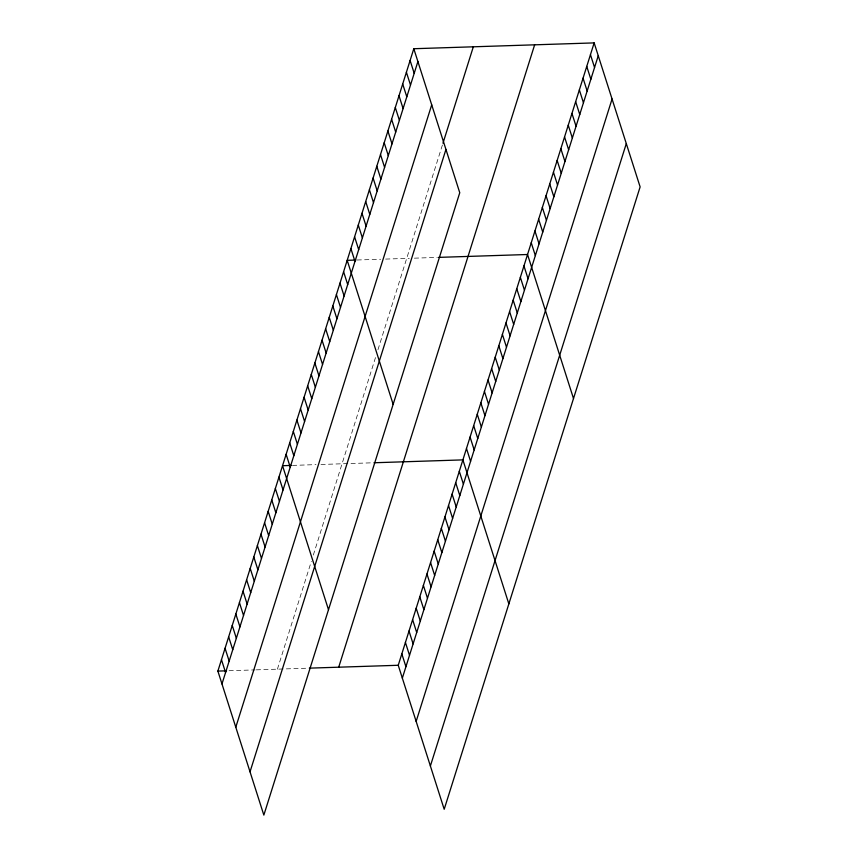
<?xml version="1.0" encoding="UTF-8"?>
<svg xmlns="http://www.w3.org/2000/svg" width="858" height="858" viewBox="0 0 858 858"><rect width="100%" height="100%" fill="white"/><g stroke="black" fill="none" stroke-linecap="round" stroke-linejoin="round"><path stroke-width="0.64" stroke-dasharray="4.29 3.22" d="M277.402 669.176L311.325 561.411M313.32 555.072L375.976 356.027M377.97 349.689L442.975 143.2M357.11 260.006L380.673 259.245M385.628 259.084L409.266 258.322M414.371 258.161L437.365 257.421M292.46 465.39L316.012 464.628M320.978 464.468L372.715 462.794M229.043 670.731L255.083 669.894M256.317 669.851L308.065 668.178"/><path stroke-width="1.29" d="M413.803 48.724L459.759 192.728L263.846 815.1L217.878 671.095L413.803 48.724L594.154 42.9L640.122 186.905L444.197 809.276L398.241 665.272L594.154 42.9M221.975 683.933L417.9 61.562M235.789 727.219L431.713 104.848M442.975 143.2L473.326 46.804M250.032 771.814L445.946 149.442M338.717 667.192L534.641 44.82M402.338 678.11L598.251 55.738M416.151 721.396L612.065 99.024M430.384 765.99L626.297 143.618M355.866 260.049L347.19 260.328L393.146 404.332M438.642 257.379L527.541 254.504L573.498 398.509M291.216 465.433L282.539 465.712L328.496 609.716M373.991 462.762L462.891 459.888L508.848 603.893M217.878 671.095L226.566 670.817M309.341 668.146L398.241 665.272M590.454 54.655L594.551 67.492M586.754 66.409L590.851 79.247M583.054 78.164L587.151 91.002M579.354 89.918L583.451 102.756M575.654 101.684L579.751 114.511M571.954 113.438L576.05 126.265M568.253 125.193L572.35 138.031M564.553 136.948L568.65 149.785M560.853 148.702L564.95 161.54M557.153 160.457L561.25 173.295M553.453 172.211L557.55 185.049M549.753 183.966L553.85 196.804M546.053 195.731L550.15 208.558M542.353 207.486L546.439 220.313M538.642 219.24L542.739 232.078M534.942 230.995L539.038 243.833M531.241 242.75L535.338 255.587M523.948 265.916L528.045 278.753M520.356 277.327L524.452 290.165M516.773 288.738L520.87 301.576M513.181 300.15L517.277 312.977M509.588 311.561L513.685 324.388M505.995 322.962L510.092 335.8M502.402 334.373L506.499 347.211M410.103 60.478L414.2 73.316M498.809 345.785L502.906 358.623M406.402 72.233L410.499 85.071M495.216 357.196L499.313 370.034M402.702 83.987L406.799 96.825M491.623 368.608L495.72 381.445M399.002 95.742L403.099 108.58M488.03 380.019L492.127 392.857M395.302 107.507L399.399 120.335M484.438 391.43L488.534 404.257M391.602 119.262L395.699 132.089M480.845 402.842L484.942 415.669M387.902 131.017L391.999 143.854M477.262 414.242L481.359 427.08M384.202 142.771L388.299 155.609M473.67 425.654L477.767 438.492M380.502 154.526L384.599 167.364M470.077 437.065L474.174 449.903M376.801 166.28L380.898 179.118M466.484 448.477L470.581 461.314M373.101 178.035L377.198 190.873M369.401 189.79L373.498 202.627M459.298 471.299L463.395 484.137M455.705 482.711L459.802 495.549M365.701 201.544L369.787 214.382M452.112 494.122L456.209 506.949M361.99 213.31L366.087 226.137M448.519 505.534L452.616 518.361M358.29 225.064L362.387 237.891M444.927 516.934L449.024 529.772M354.59 236.819L358.687 249.657M441.334 528.346L445.431 541.183M350.89 248.573L354.987 261.411M437.752 539.757L441.849 552.595M434.159 551.168L438.256 564.006M343.597 271.739L347.694 284.577M430.566 562.58L434.663 575.418M340.004 283.151L344.101 295.989M426.973 573.991L431.07 586.829M336.411 294.562L340.508 307.389M423.38 585.403L427.477 598.23M332.829 305.974L336.926 318.801M419.787 596.814L423.884 609.641M329.236 317.374L333.333 330.212M416.194 608.215L420.291 621.053M325.643 328.786L329.74 341.623M412.601 619.626L416.698 632.464M322.05 340.197L326.147 353.035M409.009 631.038L413.106 643.875M318.457 351.608L322.554 364.446M405.416 642.449L409.513 655.287M314.865 363.02L318.962 375.858M401.823 653.86L405.92 666.698M311.272 374.431L315.369 387.269M307.679 385.843L311.776 398.68M304.086 397.254L308.183 410.081M300.493 408.665L304.59 421.493M296.9 420.066L300.997 432.904M293.318 431.477L297.415 444.315M289.725 442.889L293.822 455.727M286.132 454.3L290.229 467.138M278.947 477.123L283.043 489.961M275.354 488.534L279.451 501.362M271.761 499.946L275.858 512.773M268.168 511.347L272.265 524.184M264.575 522.758L268.672 535.596M260.982 534.169L265.079 547.007M257.389 545.581L261.486 558.419M253.807 556.992L257.904 569.83M250.214 568.404L254.311 581.241M246.621 579.815L250.718 592.653M243.029 591.226L247.125 604.053M239.436 602.638L243.533 615.465M235.843 614.038L239.94 626.876M232.25 625.45L236.347 638.288M228.657 636.861L232.754 649.699M225.064 648.273L229.161 661.11M221.471 659.684L225.568 672.522"/></g></svg>
